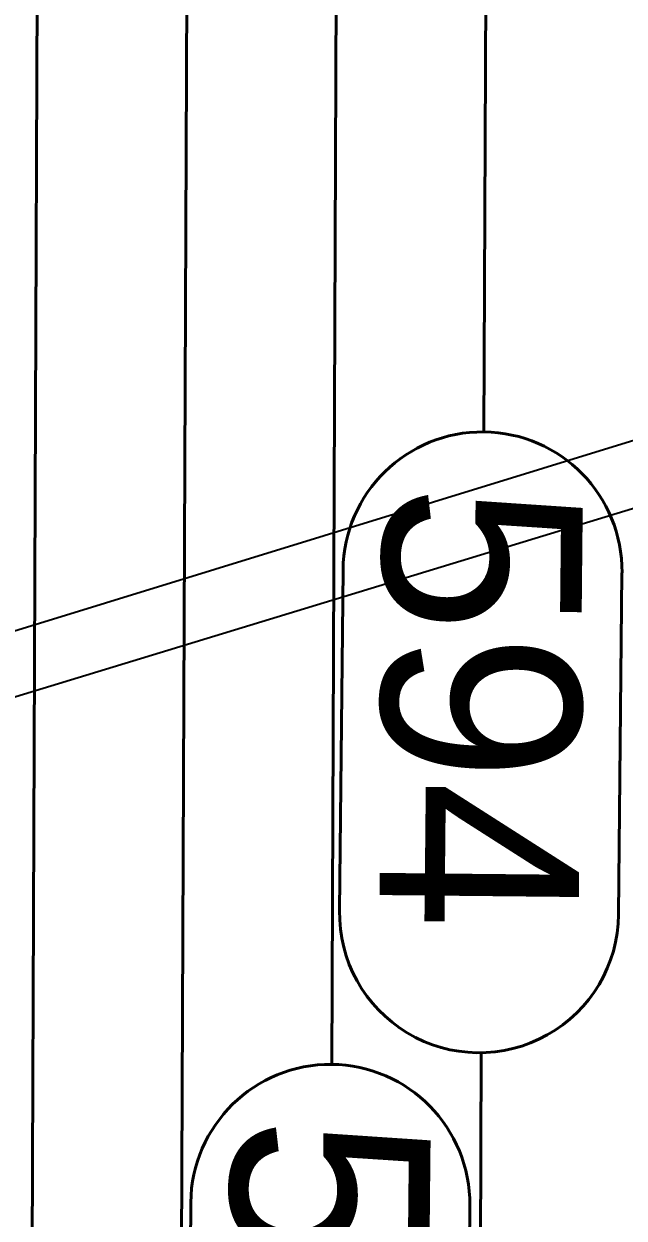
# Model space of a CAD drawing. Header units: inches. Extents: x -5337 to 1057, y 15227 to 19227.
# Drawn here: x -1568.94 to -1556.9, y 18857.17 to 18881.13 of the extents above; entities that cross this region are included whole.
import ezdxf
from ezdxf.enums import TextEntityAlignment as Align

# ---------------------------------------------------------------- set-up
doc = ezdxf.new("R2010")
doc.units = ezdxf.units.IN
doc.header["$LTSCALE"] = 150
doc.header["$MEASUREMENT"] = 0
doc.layers.add('COMT-MIN', color=84, linetype='Continuous')
doc.layers.add('STORM', color=7, linetype='Continuous')
doc.styles.add('Style-ENGINEERING', font='ENGINEERING.shx')

msp = doc.modelspace()

# ---------------------------------------------------------------- linework, layer by layer
at = {"layer": 'COMT-MIN', "color": 5, "linetype": 'Continuous', "lineweight": 40}
for p, q in [((-1568.921, 18822.225), (-1568.654, 18886.951)), ((-1565.85, 18839.239), (-1565.654, 18886.938)), ((-1562.764, 18860.259), (-1562.654, 18886.926)), ((-1559.711, 18872.949), (-1559.654, 18886.913)), ((-1562.607, 18863.348), (-1562.539, 18870.177)), ((-1562.539, 18870.177), (-1562.539, 18870.177)), ((-1562.539, 18870.177), (-1562.539, 18870.177)), ((-1556.94, 18870.122), (-1557.008, 18863.264)), ((-1556.939, 18870.121), (-1556.94, 18870.122)), ((-1556.94, 18870.121), (-1556.94, 18870.121)), ((-1556.94, 18870.121), (-1556.939, 18870.121)), ((-1557.008, 18863.264), (-1557.008, 18863.264)), ((-1557.008, 18863.264), (-1557.008, 18863.264)), ((-1559.92, 18822.451), (-1559.763, 18860.492)), ((-1565.662, 18850.658), (-1565.593, 18857.487)), ((-1565.593, 18857.487), (-1565.594, 18857.487)), ((-1565.594, 18857.487), (-1565.594, 18857.487)), ((-1559.994, 18857.432), (-1560.062, 18850.574)), ((-1559.994, 18857.432), (-1559.994, 18857.431)), ((-1559.994, 18857.431), (-1559.994, 18857.432)), ((-1559.994, 18857.432), (-1559.994, 18857.432))]:
    msp.add_line(p, q, dxfattribs=at)
for centre, start, end in [((-1559.739, 18870.149), 359.4281, 179.4281), ((-1559.808, 18863.292), 178.8584, 359.4281), ((-1562.794, 18857.459), 359.4281, 179.4281)]:
    msp.add_arc(centre, 2.8, start, end, dxfattribs=at)
at = {"layer": 'STORM', "color": 5}
for p, q in [((-1580.291, 18865.525), (-1481.708, 18895.868)), ((-1579.927, 18864.337), (-1481.698, 18894.308))]:
    msp.add_line(p, q, dxfattribs=at)

# ---------------------------------------------------------------- texts
at = {"layer": 'COMT-MIN', "color": 5, "linetype": 'Continuous', "lineweight": 40, "style": 'Style-ENGINEERING'}
for s, p in [('594', (-1557.723, 18871.867)), ('593', (-1560.777, 18859.178))]:
    msp.add_text(s, height=4, rotation=269.4281, dxfattribs=at).set_placement(p, align=Align.TOP_LEFT)

doc.saveas('drawing.dxf')
